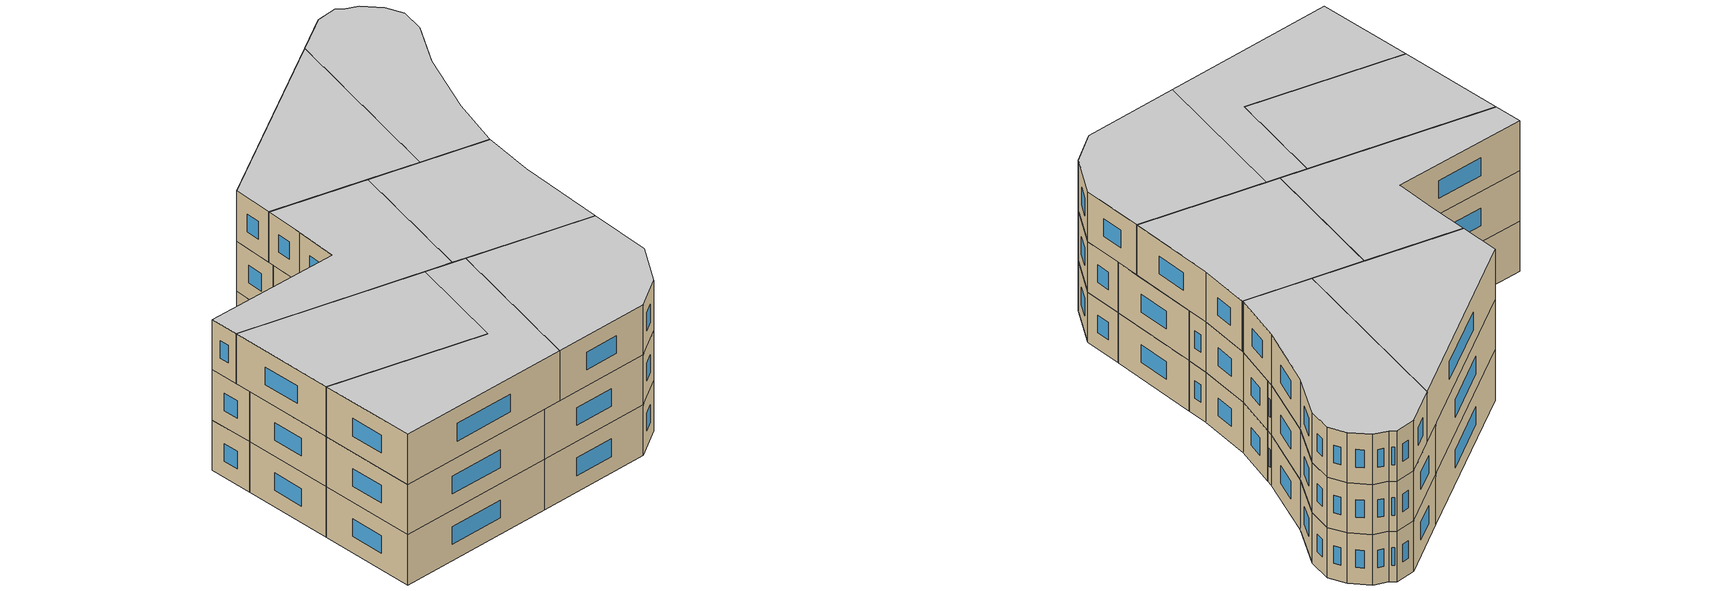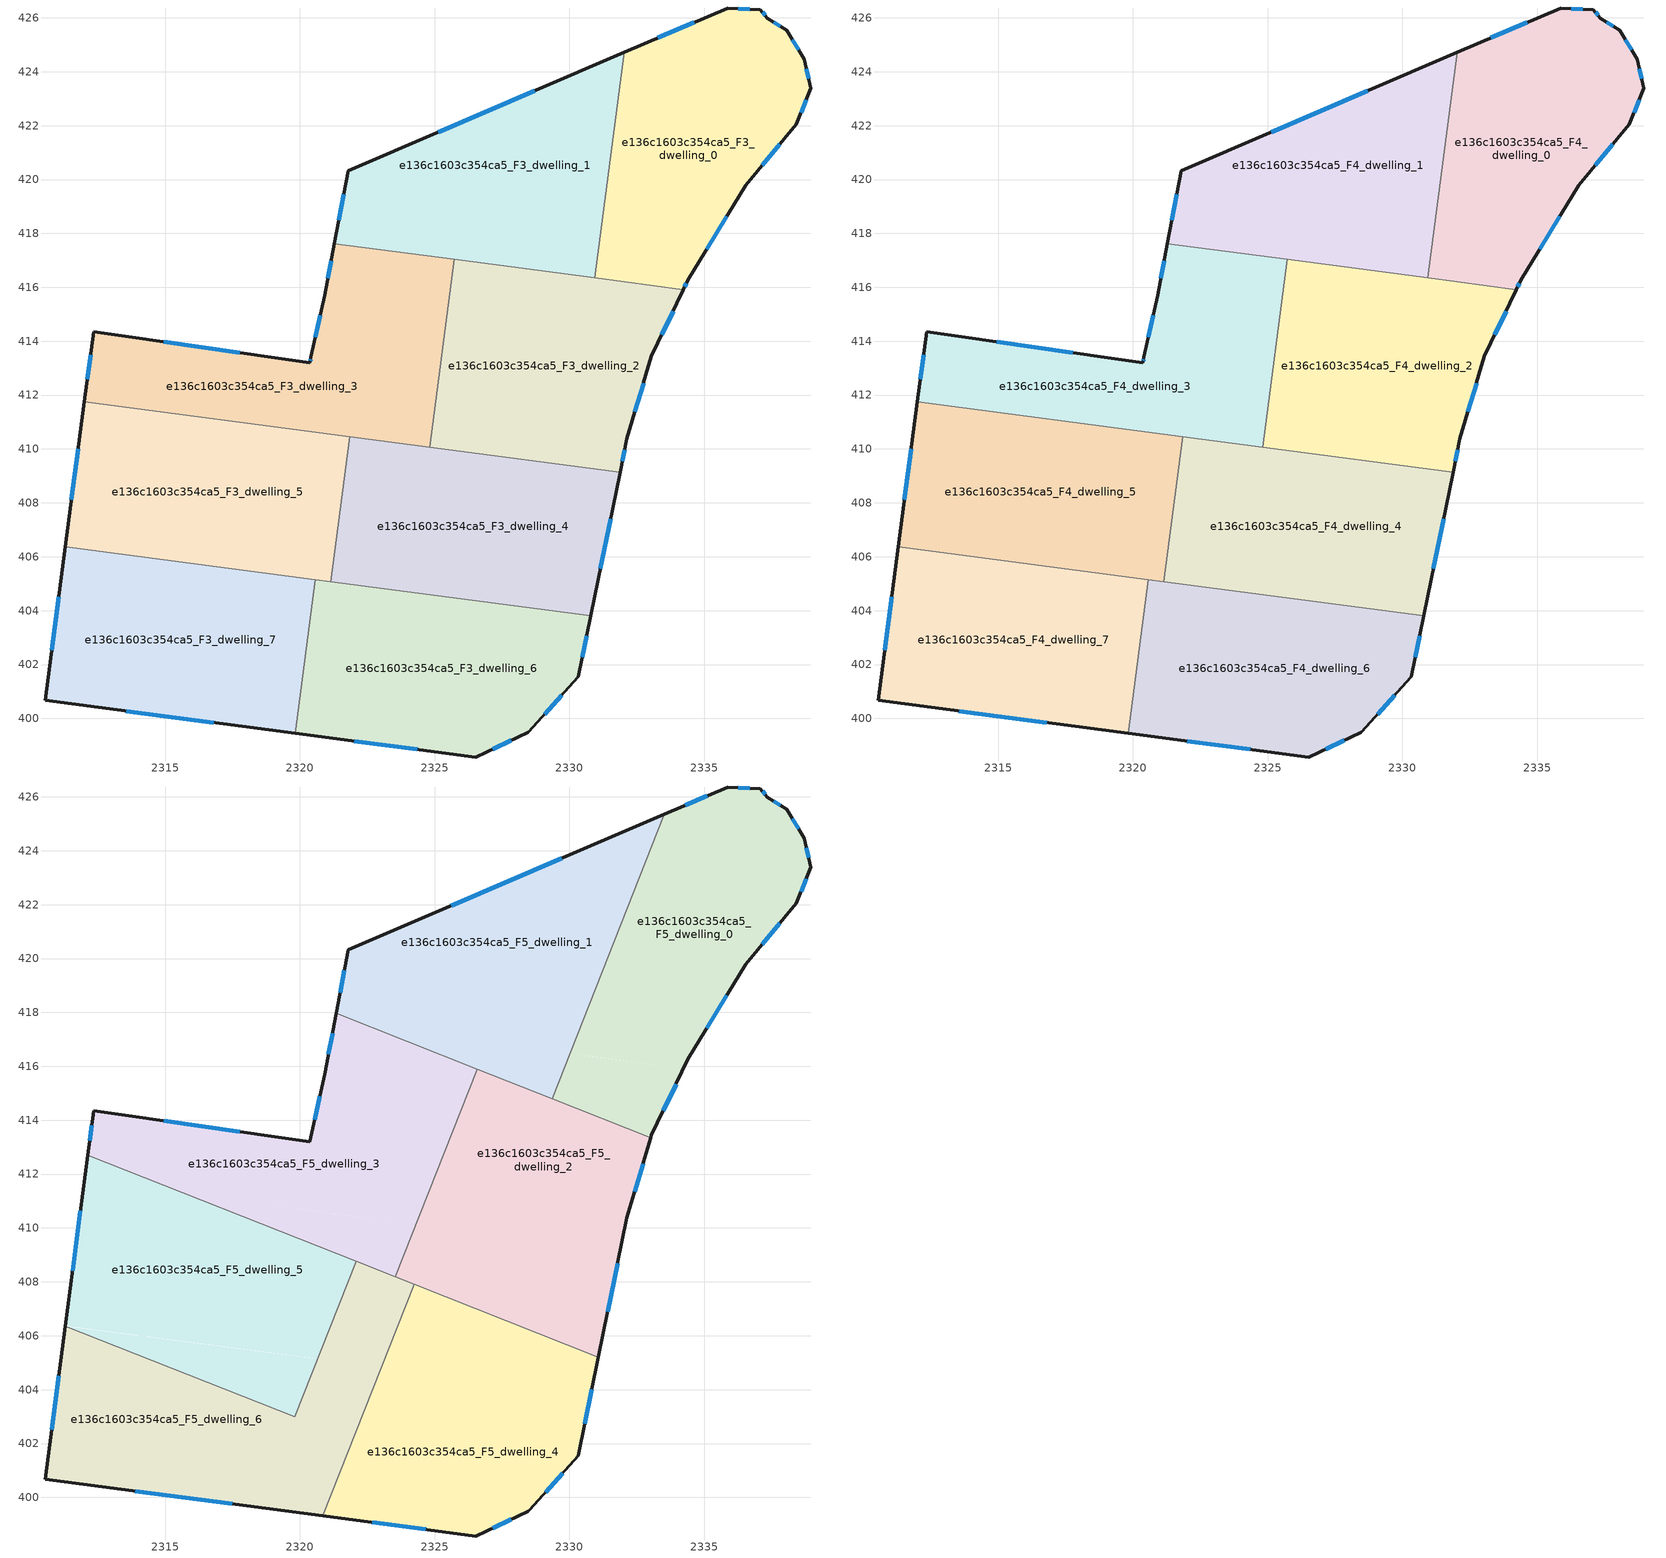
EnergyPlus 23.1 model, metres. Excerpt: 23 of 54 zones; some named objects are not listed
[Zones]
e136c1603c354ca5_F3_dwelling_0
 floor to e136c1603c354ca5_F2_dwelling_0 (EU_floor_Construction): 2338.07,425.54 2338.72,424.47 2338.97,423.4 2338.43,422.05 2336.54,419.8 2334.4,416.26 2334.23,415.92 2330.94,416.35 2332.04,424.72 2335.88,426.37 2337.09,426.31 2337.35,425.99 z9
 wall outside (EU_wall_Construction): 2334.23,415.92 2334.4,416.26 2336.54,419.8 2338.43,422.05 2338.97,423.4 2338.72,424.47 2338.07,425.54 2337.35,425.99 2337.09,426.31 2335.88,426.37 2332.04,424.72 z9:12
 wall to e136c1603c354ca5_F3_dwelling_1 (EU_wall_Construction): 2332.04,424.72 2330.94,416.35 z9:12
 wall to e136c1603c354ca5_F3_dwelling_2 (EU_wall_Construction): 2330.94,416.35 2334.23,415.92 z9:12
 window (EU_Window_Construction): 2334.63,425.83 2333.29,425.26 / 2336.69,426.33 2336.27,426.35 / 2337.26,426.09 2337.17,426.2 / 2337.83,425.68 2337.58,425.84 / 2338.51,424.81 2338.28,425.19 / 2338.89,423.74 2338.8,424.12 / 2338.6,422.49 2338.79,422.96 / 2337.15,420.53 2337.81,421.31 / 2335.09,417.41 2335.84,418.65 / 2334.29,416.03 2334.34,416.15 z9.98:11.02
e136c1603c354ca5_F3_dwelling_1
 floor to e136c1603c354ca5_F2_dwelling_1 (EU_floor_Construction): 2332.04,424.72 2330.94,416.35 2321.28,417.61 2321.8,420.33 z9
 wall outside (EU_wall_Construction): 2332.04,424.72 2321.8,420.33 2321.28,417.61 z9:12
 wall to e136c1603c354ca5_F3_dwelling_3 (EU_wall_Construction): 2321.28,417.61 2325.72,417.03 z9:12
 wall to e136c1603c354ca5_F3_dwelling_2 (EU_wall_Construction): 2325.72,417.03 2330.94,416.35 z9:12
 window (EU_Window_Construction): 2328.71,423.29 2325.13,421.76 / 2321.63,419.44 2321.45,418.5 z9.98:11.02
e136c1603c354ca5_F3_dwelling_2
 floor to e136c1603c354ca5_F2_dwelling_2 (EU_floor_Construction): 2334.23,415.92 2333.05,413.44 2332.14,410.38 2331.88,409.14 2324.81,410.07 2325.72,417.03 z9
 wall outside (EU_wall_Construction): 2331.88,409.14 2332.14,410.38 2333.05,413.44 2334.23,415.92 z9:12
 wall to e136c1603c354ca5_F3_dwelling_3 (EU_wall_Construction): 2325.72,417.03 2324.81,410.07 z9:12
 wall to e136c1603c354ca5_F3_dwelling_4 (EU_wall_Construction): 2324.81,410.07 2331.88,409.14 z9:12
 window (EU_Window_Construction): 2333.43,414.24 2333.85,415.11 / 2332.43,411.37 2332.75,412.44 / 2331.97,409.54 2332.05,409.98 z9.98:11.02
e136c1603c354ca5_F3_dwelling_3
 floor to e136c1603c354ca5_F2_dwelling_3 (EU_floor_Construction): 2325.72,417.03 2324.81,410.07 2312,411.75 2312.34,414.35 2320.37,413.21 2320.41,413.4 2320.92,415.71 2321.28,417.61 z9
 wall outside (EU_wall_Construction): 2321.28,417.61 2320.92,415.71 2320.41,413.4 2320.37,413.21 2312.34,414.35 2312,411.75 z9:12
 wall to e136c1603c354ca5_F3_dwelling_5 (EU_wall_Construction): 2312,411.75 2321.84,410.46 z9:12
 wall to e136c1603c354ca5_F3_dwelling_4 (EU_wall_Construction): 2321.84,410.46 2324.81,410.07 z9:12
 window (EU_Window_Construction): 2317.76,413.58 2314.95,413.98 / 2320.4,413.34 2320.38,413.27 / 2320.75,414.96 2320.58,414.15 / 2321.16,416.99 2321.04,416.33 / 2312.23,413.5 2312.11,412.59 z9.98:11.02
e136c1603c354ca5_F3_dwelling_4
 floor to e136c1603c354ca5_F2_dwelling_4 (EU_floor_Construction): 2331.88,409.14 2330.79,403.81 2321.14,405.08 2321.84,410.46 z9
 wall outside (EU_wall_Construction): 2330.79,403.81 2331.88,409.14 z9:12
 wall to e136c1603c354ca5_F3_dwelling_5 (EU_wall_Construction): 2321.84,410.46 2321.14,405.08 z9:12
 wall to e136c1603c354ca5_F3_dwelling_6 (EU_wall_Construction): 2321.14,405.08 2330.79,403.81 z9:12
 window (EU_Window_Construction): 2331.15,405.55 2331.53,407.41 z9.98:11.02
e136c1603c354ca5_F3_dwelling_5
 floor to e136c1603c354ca5_F2_dwelling_5 (EU_floor_Construction): 2321.84,410.46 2321.14,405.08 2311.29,406.37 2312,411.75 z9
 wall outside (EU_wall_Construction): 2312,411.75 2311.29,406.37 z9:12
 wall to e136c1603c354ca5_F3_dwelling_7 (EU_wall_Construction): 2311.29,406.37 2320.58,405.15 z9:12
 wall to e136c1603c354ca5_F3_dwelling_6 (EU_wall_Construction): 2320.58,405.15 2321.14,405.08 z9:12
 window (EU_Window_Construction): 2311.77,410 2311.52,408.12 z9.98:11.02
e136c1603c354ca5_F3_dwelling_6
 floor to e136c1603c354ca5_F2_dwelling_6 (EU_floor_Construction): 2330.79,403.81 2330.33,401.54 2328.48,399.48 2326.53,398.57 2319.83,399.45 2320.58,405.15 z9
 wall outside (EU_wall_Construction): 2319.83,399.45 2326.53,398.57 2328.48,399.48 2330.33,401.54 2330.79,403.81 z9:12
 wall to e136c1603c354ca5_F3_dwelling_7 (EU_wall_Construction): 2320.58,405.15 2319.83,399.45 z9:12
 window (EU_Window_Construction): 2330.48,402.28 2330.64,403.07 / 2329.08,400.15 2329.73,400.87 / 2327.16,398.86 2327.84,399.18 / 2322.01,399.16 2324.35,398.85 z9.98:11.02
e136c1603c354ca5_F3_dwelling_7
 floor to e136c1603c354ca5_F2_dwelling_7 (EU_floor_Construction): 2320.58,405.15 2319.83,399.45 2310.54,400.67 2311.29,406.37 z9
 wall outside (EU_wall_Construction): 2311.29,406.37 2310.54,400.67 2319.83,399.45 z9:12
 window (EU_Window_Construction): 2313.56,400.27 2316.81,399.84 / 2311.04,404.51 2310.78,402.52 z9.98:11.02
e136c1603c354ca5_F4_dwelling_0
 floor to e136c1603c354ca5_F3_dwelling_0 (EU_floor_Construction): 2338.07,425.54 2338.72,424.47 2338.97,423.4 2338.43,422.05 2336.54,419.8 2334.4,416.26 2334.23,415.92 2330.94,416.35 2332.04,424.72 2335.88,426.37 2337.09,426.31 2337.35,425.99 z12
 wall outside (EU_wall_Construction): 2334.23,415.92 2334.4,416.26 2336.54,419.8 2338.43,422.05 2338.97,423.4 2338.72,424.47 2338.07,425.54 2337.35,425.99 2337.09,426.31 2335.88,426.37 2332.04,424.72 z12:15
 wall to e136c1603c354ca5_F4_dwelling_1 (EU_wall_Construction): 2332.04,424.72 2330.94,416.35 z12:15
 wall to e136c1603c354ca5_F4_dwelling_2 (EU_wall_Construction): 2330.94,416.35 2334.23,415.92 z12:15
 window (EU_Window_Construction): 2334.63,425.83 2333.29,425.26 / 2336.69,426.33 2336.27,426.35 / 2337.26,426.09 2337.17,426.2 / 2337.83,425.68 2337.58,425.84 / 2338.51,424.81 2338.28,425.19 / 2338.89,423.74 2338.8,424.12 / 2338.6,422.49 2338.79,422.96 / 2337.15,420.53 2337.81,421.31 / 2335.09,417.41 2335.84,418.65 / 2334.29,416.03 2334.34,416.15 z12.98:14.02
e136c1603c354ca5_F4_dwelling_1
 floor to e136c1603c354ca5_F3_dwelling_1 (EU_floor_Construction): 2332.04,424.72 2330.94,416.35 2321.28,417.61 2321.8,420.33 z12
 wall outside (EU_wall_Construction): 2332.04,424.72 2321.8,420.33 2321.28,417.61 z12:15
 wall to e136c1603c354ca5_F4_dwelling_3 (EU_wall_Construction): 2321.28,417.61 2325.72,417.03 z12:15
 wall to e136c1603c354ca5_F4_dwelling_2 (EU_wall_Construction): 2325.72,417.03 2330.94,416.35 z12:15
 window (EU_Window_Construction): 2328.71,423.29 2325.13,421.76 / 2321.63,419.44 2321.45,418.5 z12.98:14.02
e136c1603c354ca5_F4_dwelling_2
 floor to e136c1603c354ca5_F3_dwelling_2 (EU_floor_Construction): 2334.23,415.92 2333.05,413.44 2332.14,410.38 2331.88,409.14 2324.81,410.07 2325.72,417.03 z12
 wall outside (EU_wall_Construction): 2331.88,409.14 2332.14,410.38 2333.05,413.44 2334.23,415.92 z12:15
 wall to e136c1603c354ca5_F4_dwelling_3 (EU_wall_Construction): 2325.72,417.03 2324.81,410.07 z12:15
 wall to e136c1603c354ca5_F4_dwelling_4 (EU_wall_Construction): 2324.81,410.07 2331.88,409.14 z12:15
 window (EU_Window_Construction): 2333.43,414.24 2333.85,415.11 / 2332.43,411.37 2332.75,412.44 / 2331.97,409.54 2332.05,409.98 z12.98:14.02
e136c1603c354ca5_F4_dwelling_3
 floor to e136c1603c354ca5_F3_dwelling_3 (EU_floor_Construction): 2325.72,417.03 2324.81,410.07 2312,411.75 2312.34,414.35 2320.37,413.21 2320.41,413.4 2320.92,415.71 2321.28,417.61 z12
 wall outside (EU_wall_Construction): 2321.28,417.61 2320.92,415.71 2320.41,413.4 2320.37,413.21 2312.34,414.35 2312,411.75 z12:15
 wall to e136c1603c354ca5_F4_dwelling_5 (EU_wall_Construction): 2312,411.75 2321.84,410.46 z12:15
 wall to e136c1603c354ca5_F4_dwelling_4 (EU_wall_Construction): 2321.84,410.46 2324.81,410.07 z12:15
 window (EU_Window_Construction): 2317.76,413.58 2314.95,413.98 / 2320.4,413.34 2320.38,413.27 / 2320.75,414.96 2320.58,414.15 / 2321.16,416.99 2321.04,416.33 / 2312.23,413.5 2312.11,412.59 z12.98:14.02
e136c1603c354ca5_F4_dwelling_4
 floor to e136c1603c354ca5_F3_dwelling_4 (EU_floor_Construction): 2331.88,409.14 2330.79,403.81 2321.14,405.08 2321.84,410.46 z12
 wall outside (EU_wall_Construction): 2330.79,403.81 2331.88,409.14 z12:15
 wall to e136c1603c354ca5_F4_dwelling_5 (EU_wall_Construction): 2321.84,410.46 2321.14,405.08 z12:15
 wall to e136c1603c354ca5_F4_dwelling_6 (EU_wall_Construction): 2321.14,405.08 2330.79,403.81 z12:15
 window (EU_Window_Construction): 2331.15,405.55 2331.53,407.41 z12.98:14.02
 ceiling adiabatic (EU_roof_Construction): 2330.79,403.81 2331.08,405.2 2322.08,408.76 2324.23,407.91 2323.02,404.83 2321.14,405.08 z15
e136c1603c354ca5_F4_dwelling_5
 floor to e136c1603c354ca5_F3_dwelling_5 (EU_floor_Construction): 2321.84,410.46 2321.14,405.08 2311.29,406.37 2312,411.75 z12
 wall outside (EU_wall_Construction): 2312,411.75 2311.29,406.37 z12:15
 wall to e136c1603c354ca5_F4_dwelling_7 (EU_wall_Construction): 2311.29,406.37 2320.58,405.15 z12:15
 wall to e136c1603c354ca5_F4_dwelling_6 (EU_wall_Construction): 2320.58,405.15 2321.14,405.08 z12:15
 window (EU_Window_Construction): 2311.77,410 2311.52,408.12 z12.98:14.02
e136c1603c354ca5_F4_dwelling_6
 floor to e136c1603c354ca5_F3_dwelling_6 (EU_floor_Construction): 2330.79,403.81 2330.33,401.54 2328.48,399.48 2326.53,398.57 2319.83,399.45 2320.58,405.15 z12
 wall outside (EU_wall_Construction): 2319.83,399.45 2326.53,398.57 2328.48,399.48 2330.33,401.54 2330.79,403.81 z12:15
 wall to e136c1603c354ca5_F4_dwelling_7 (EU_wall_Construction): 2320.58,405.15 2319.83,399.45 z12:15
 window (EU_Window_Construction): 2330.48,402.28 2330.64,403.07 / 2329.08,400.15 2329.73,400.87 / 2327.16,398.86 2327.84,399.18 / 2322.01,399.16 2324.35,398.85 z12.98:14.02
e136c1603c354ca5_F4_dwelling_7
 floor to e136c1603c354ca5_F3_dwelling_7 (EU_floor_Construction): 2320.58,405.15 2319.83,399.45 2310.54,400.67 2311.29,406.37 z12
 wall outside (EU_wall_Construction): 2311.29,406.37 2310.54,400.67 2319.83,399.45 z12:15
 window (EU_Window_Construction): 2313.56,400.27 2316.81,399.84 / 2311.04,404.51 2310.78,402.52 z12.98:14.02
e136c1603c354ca5_F5_dwelling_0
 floor to e136c1603c354ca5_F4_dwelling_0 (EU_floor_Construction): 2338.07,425.54 2338.72,424.47 2338.97,423.4 2338.43,422.05 2336.54,419.8 2334.4,416.26 2334.23,415.92 2330.94,416.35 2331.43,420.04 2333.53,425.36 2335.88,426.37 2337.09,426.31 2337.35,425.99 z15
 floor to e136c1603c354ca5_F4_dwelling_2 (EU_floor_Construction): 2334.23,415.92 2333.05,413.44 2333.02,413.35 2329.36,414.8 2330.02,416.47 z15
 floor to e136c1603c354ca5_F4_dwelling_1 (EU_floor_Construction): 2331.43,420.04 2330.94,416.35 2330.02,416.47 z15
 wall outside (EU_wall_Construction): 2333.02,413.35 2333.05,413.44 2334.4,416.26 2336.54,419.8 2338.43,422.05 2338.97,423.4 2338.72,424.47 2338.07,425.54 2337.35,425.99 2337.09,426.31 2335.88,426.37 2333.53,425.36 z15:18
 wall to e136c1603c354ca5_F5_dwelling_1 (EU_wall_Construction): 2333.53,425.36 2329.36,414.8 z15:18
 wall to e136c1603c354ca5_F5_dwelling_2 (EU_wall_Construction): 2329.36,414.8 2333.02,413.35 z15:18
 window (EU_Window_Construction): 2335.11,426.04 2334.29,425.69 / 2336.69,426.33 2336.27,426.35 / 2337.26,426.09 2337.17,426.2 / 2337.83,425.68 2337.58,425.84 / 2338.51,424.81 2338.28,425.19 / 2338.89,423.74 2338.8,424.12 / 2338.6,422.49 2338.79,422.96 / 2337.15,420.53 2337.81,421.31 / 2335.09,417.41 2335.84,418.65 / 2333.49,414.35 2333.96,415.34 z15.98:17.02
 ceiling to e136c1603c354ca5_F6_dwelling_0 (EU_floor_Construction): 2334.4,416.26 2336.54,419.8 2338.43,422.05 2338.97,423.4 2338.72,424.47 2338.07,425.54 2337.35,425.99 2337.09,426.31 2335.88,426.37 2333.53,425.36 2329.36,414.8 2333.02,413.35 2333.05,413.44 z18
e136c1603c354ca5_F5_dwelling_1
 floor to e136c1603c354ca5_F4_dwelling_1 (EU_floor_Construction): 2332.04,424.72 2331.43,420.04 2330.02,416.47 2322.72,417.43 2321.35,417.97 2321.8,420.33 z15
 floor to e136c1603c354ca5_F4_dwelling_0 (EU_floor_Construction): 2333.53,425.36 2331.43,420.04 2332.04,424.72 z15
 floor to e136c1603c354ca5_F4_dwelling_3 (EU_floor_Construction): 2325.72,417.03 2325.63,416.28 2322.72,417.43 z15
 floor to e136c1603c354ca5_F4_dwelling_2 (EU_floor_Construction): 2330.02,416.47 2329.36,414.8 2325.63,416.28 2325.72,417.03 z15
 wall outside (EU_wall_Construction): 2333.53,425.36 2321.8,420.33 2321.35,417.97 z15:18
 wall to e136c1603c354ca5_F5_dwelling_3 (EU_wall_Construction): 2321.35,417.97 2326.59,415.89 z15:18
 wall to e136c1603c354ca5_F5_dwelling_2 (EU_wall_Construction): 2326.59,415.89 2329.36,414.8 z15:18
 window (EU_Window_Construction): 2329.71,423.72 2325.61,421.96 / 2321.65,419.56 2321.49,418.73 z15.98:17.02
 ceiling to e136c1603c354ca5_F6_dwelling_1 (EU_floor_Construction): 2329.36,414.8 2333.53,425.36 2321.8,420.33 2321.35,417.97 z18
e136c1603c354ca5_F5_dwelling_2
 floor to e136c1603c354ca5_F4_dwelling_2 (EU_floor_Construction): 2333.02,413.35 2332.14,410.38 2331.88,409.14 2324.81,410.07 2325.07,412.06 2326.59,415.89 z15
 floor to e136c1603c354ca5_F4_dwelling_4 (EU_floor_Construction): 2331.88,409.14 2331.08,405.2 2323.54,408.18 2324.31,410.13 z15
 floor to e136c1603c354ca5_F4_dwelling_3 (EU_floor_Construction): 2325.07,412.06 2324.81,410.07 2324.31,410.13 z15
 wall outside (EU_wall_Construction): 2331.08,405.2 2332.14,410.38 2333.02,413.35 z15:18
 wall to e136c1603c354ca5_F5_dwelling_3 (EU_wall_Construction): 2326.59,415.89 2323.54,408.18 z15:18
 wall to e136c1603c354ca5_F5_dwelling_4 (EU_wall_Construction): 2324.23,407.91 2331.08,405.2 z15:18
 wall to e136c1603c354ca5_F5_dwelling_6 (EU_wall_Construction): 2323.54,408.18 2324.23,407.91 z15:18
 window (EU_Window_Construction): 2331.42,406.88 2331.79,408.69 / 2332.42,411.34 2332.73,412.39 z15.98:17.02
 ceiling to e136c1603c354ca5_F6_dwelling_2 (EU_floor_Construction): 2331.08,405.2 2332.14,410.38 2333.02,413.35 2326.59,415.89 2323.54,408.18 z18
e136c1603c354ca5_F5_dwelling_3
 floor to e136c1603c354ca5_F4_dwelling_3 (EU_floor_Construction): 2325.63,416.28 2325.07,412.06 2324.31,410.13 2315.76,411.25 2312.12,412.7 2312.34,414.35 2320.37,413.21 2320.92,415.71 2321.28,417.61 2322.72,417.43 z15
 floor to e136c1603c354ca5_F4_dwelling_1 (EU_floor_Construction): 2322.72,417.43 2321.28,417.61 2321.35,417.97 z15
 floor to e136c1603c354ca5_F4_dwelling_5 (EU_floor_Construction): 2321.84,410.46 2321.64,408.93 2315.76,411.25 z15
 floor to e136c1603c354ca5_F4_dwelling_2 (EU_floor_Construction): 2326.59,415.89 2325.07,412.06 2325.63,416.28 z15
 floor to e136c1603c354ca5_F4_dwelling_4 (EU_floor_Construction): 2324.31,410.13 2323.54,408.18 2321.64,408.93 2321.84,410.46 z15
 wall outside (EU_wall_Construction): 2321.35,417.97 2320.92,415.71 2320.37,413.21 2312.34,414.35 2312.12,412.7 z15:18
 wall to e136c1603c354ca5_F5_dwelling_5 (EU_wall_Construction): 2312.12,412.7 2322.09,408.76 z15:18
 wall to e136c1603c354ca5_F5_dwelling_6 (EU_wall_Construction): 2322.08,408.76 2323.54,408.18 z15:18
 window (EU_Window_Construction): 2320.74,414.89 2320.55,414.02 / 2321.21,417.23 2321.06,416.44 / 2312.27,413.81 2312.19,413.23 / 2317.76,413.58 2314.95,413.98 z15.98:17.02
 ceiling to e136c1603c354ca5_F6_dwelling_3 (EU_floor_Construction): 2323.54,408.18 2326.59,415.89 2321.35,417.97 2320.92,415.71 2320.37,413.21 2312.34,414.35 2312.12,412.7 z18
e136c1603c354ca5_F5_dwelling_4
 floor to e136c1603c354ca5_F4_dwelling_6 (EU_floor_Construction): 2330.79,403.81 2330.33,401.54 2328.48,399.48 2326.53,398.57 2320.84,399.32 2323.02,404.83 z15
 floor adiabatic (EU_floor_Construction): 2331.08,405.2 2330.79,403.81 2323.02,404.83 2324.23,407.91 z15
 wall outside (EU_wall_Construction): 2320.84,399.32 2326.53,398.57 2328.48,399.48 2328.54,399.54 2330.33,401.54 2331.08,405.2 z15:18
 wall to e136c1603c354ca5_F5_dwelling_6 (EU_wall_Construction): 2324.23,407.91 2320.84,399.32 z15:18
 window (EU_Window_Construction): 2330.57,402.73 2330.83,404.01 / 2329.12,400.19 2329.74,400.89 / 2327.16,398.86 2327.84,399.18 / 2322.69,399.07 2324.68,398.81 z15.98:17.02
 ceiling to e136c1603c354ca5_F6_dwelling_4 (EU_floor_Construction): 2328.54,399.54 2330.33,401.54 2331.08,405.2 2324.23,407.91 2320.84,399.32 2326.53,398.57 2328.48,399.48 z18
e136c1603c354ca5_F5_dwelling_5
 floor to e136c1603c354ca5_F4_dwelling_5 (EU_floor_Construction): 2321.64,408.93 2321.39,407 2320.66,405.14 2311.29,406.37 2312,411.75 2315.76,411.25 z15
 floor to e136c1603c354ca5_F4_dwelling_3 (EU_floor_Construction): 2315.76,411.25 2312,411.75 2312.12,412.7 z15
 floor to e136c1603c354ca5_F4_dwelling_6 (EU_floor_Construction): 2320.66,405.14 2320.53,404.84 2320.58,405.15 z15
 floor to e136c1603c354ca5_F4_dwelling_7 (EU_floor_Construction): 2320.58,405.15 2320.53,404.84 2319.81,402.99 2311.29,406.36 z15
 floor to e136c1603c354ca5_F4_dwelling_4 (EU_floor_Construction): 2322.08,408.76 2321.39,407 2321.64,408.93 z15
 wall outside (EU_wall_Construction): 2312.12,412.7 2311.29,406.36 z15:18
 wall to e136c1603c354ca5_F5_dwelling_6 (EU_wall_Construction): 2311.29,406.36 2319.81,402.99 2322.08,408.76 z15:18
 window (EU_Window_Construction): 2311.85,410.63 2311.56,408.42 z15.98:17.02
 ceiling to e136c1603c354ca5_F6_dwelling_5 (EU_floor_Construction): 2319.81,402.99 2322.08,408.76 2312.12,412.7 2311.29,406.36 z18
e136c1603c354ca5_F5_dwelling_6
 floor to e136c1603c354ca5_F4_dwelling_7 (EU_floor_Construction): 2320.53,404.84 2319.83,399.45 2310.54,400.67 2311.29,406.36 2319.81,402.99 z15
 floor to e136c1603c354ca5_F4_dwelling_6 (EU_floor_Construction): 2323.02,404.83 2320.84,399.32 2319.83,399.45 2320.53,404.84 2320.66,405.14 z15
 floor to e136c1603c354ca5_F4_dwelling_5 (EU_floor_Construction): 2321.39,407 2321.14,405.08 2320.66,405.14 z15
 floor to e136c1603c354ca5_F4_dwelling_4 (EU_floor_Construction): 2324.23,407.91 2323.02,404.83 2321.14,405.08 2321.39,407 2322.08,408.76 z15
 wall outside (EU_wall_Construction): 2311.29,406.36 2310.54,400.67 2320.84,399.32 z15:18
 window (EU_Window_Construction): 2313.89,400.23 2317.49,399.76 / 2311.04,404.51 2310.78,402.52 z15.98:17.02
 ceiling to e136c1603c354ca5_F6_dwelling_6 (EU_floor_Construction): 2320.84,399.32 2324.23,407.91 2322.08,408.76 2319.81,402.99 2311.29,406.36 2310.54,400.67 z18
[Building]
EU S2 Campaign: North Axis=0; Terrain=City; Solar Distribution=FullExterior
[Site:Location]
Bologna: Latitude=44.5; Longitude=11.25; Time Zone=1; Elevation=37
[SizingPeriod:WeatherFileDays]
AnnualSizingPeriod: Begin Month=1; Begin Day of Month=1; End Month=12; End Day of Month=31; Day of Week for Start Day=Monday; Use Weather File Daylight Saving Period=No; Use Weather File Rain and Snow Indicators=No
[MATERIAL]
EU_InternalMass_Material: Roughness=MediumRough; Thickness=0.1; Conductivity=1; Density=1800; Specific Heat=900; Thermal Absorptance=0.9; Solar Absorptance=0.7; Visible Absorptance=0.7
[MATERIAL:NOMASS] Roughness=MediumRough; Thermal Absorptance=0.9; Solar Absorptance=0.7; Visible Absorptance=0.7
Name | Thermal Resistance
EU_wall_NoMass | 0.905828
EU_roof_NoMass | 0.37593
EU_floor_NoMass | 0.67114
[WINDOWMATERIAL:SIMPLEGLAZINGSYSTEM]
EU_Window_SimpleGlazing: UFactor=4.52486; Solar Heat Gain Coefficient=0.85; Visible Transmittance=0.85
[CONSTRUCTION]
EU_wall_Construction: EU_wall_NoMass
EU_roof_Construction: EU_roof_NoMass
EU_floor_Construction: EU_floor_NoMass
EU_Window_Construction: EU_Window_SimpleGlazing
EU_InternalMass_Construction: EU_InternalMass_Material
[ZONE] Type=1; Multiplier=1; Ceiling Height=autocalculate; Floor Area=autocalculate; Part of Total Floor Area=Yes
Name | Volume
e136c1603c354ca5_F3_dwelling_0; e136c1603c354ca5_F4_dwelling_0 | 161.665
e136c1603c354ca5_F5_dwelling_0 | 184.781
e136c1603c354ca5_F3_dwelling_1; e136c1603c354ca5_F4_dwelling_1 | 161.675
e136c1603c354ca5_F5_dwelling_1 | 184.771
e136c1603c354ca5_F3_dwelling_2; e136c1603c354ca5_F4_dwelling_2 | 161.691
e136c1603c354ca5_F5_dwelling_2; e136c1603c354ca5_F5_dwelling_3 | 184.761
e136c1603c354ca5_F3_dwelling_3; e136c1603c354ca5_F4_dwelling_3 | 161.681
e136c1603c354ca5_F3_dwelling_4; e136c1603c354ca5_F4_dwelling_4 | 161.67
e136c1603c354ca5_F5_dwelling_4 | 184.762
e136c1603c354ca5_F3_dwelling_5; e136c1603c354ca5_F4_dwelling_5 | 161.692
e136c1603c354ca5_F5_dwelling_5 | 184.775
e136c1603c354ca5_F3_dwelling_6; e136c1603c354ca5_F4_dwelling_6 | 161.667
e136c1603c354ca5_F5_dwelling_6 | 184.759
e136c1603c354ca5_F3_dwelling_7; e136c1603c354ca5_F4_dwelling_7 | 161.671
[INTERNALMASS] Construction=EU_InternalMass_Construction
Name | Zone or ZoneList | Surface Area
e136c1603c354ca5_F3_dwelling_0_EU_InternalMass | e136c1603c354ca5_F3_dwelling_0 | 53.889
e136c1603c354ca5_F3_dwelling_1_EU_InternalMass | e136c1603c354ca5_F3_dwelling_1 | 53.8894
e136c1603c354ca5_F3_dwelling_2_EU_InternalMass | e136c1603c354ca5_F3_dwelling_2 | 53.8965
e136c1603c354ca5_F3_dwelling_3_EU_InternalMass | e136c1603c354ca5_F3_dwelling_3 | 53.8935
e136c1603c354ca5_F3_dwelling_4_EU_InternalMass | e136c1603c354ca5_F3_dwelling_4 | 53.8893
e136c1603c354ca5_F3_dwelling_5_EU_InternalMass | e136c1603c354ca5_F3_dwelling_5 | 53.8962
e136c1603c354ca5_F3_dwelling_6_EU_InternalMass | e136c1603c354ca5_F3_dwelling_6 | 53.8888
e136c1603c354ca5_F3_dwelling_7_EU_InternalMass | e136c1603c354ca5_F3_dwelling_7 | 53.8889
e136c1603c354ca5_F4_dwelling_0_EU_InternalMass | e136c1603c354ca5_F4_dwelling_0 | 53.889
e136c1603c354ca5_F4_dwelling_1_EU_InternalMass | e136c1603c354ca5_F4_dwelling_1 | 53.8894
e136c1603c354ca5_F4_dwelling_2_EU_InternalMass | e136c1603c354ca5_F4_dwelling_2 | 53.8965
e136c1603c354ca5_F4_dwelling_3_EU_InternalMass | e136c1603c354ca5_F4_dwelling_3 | 53.8935
e136c1603c354ca5_F4_dwelling_4_EU_InternalMass | e136c1603c354ca5_F4_dwelling_4 | 53.8893
e136c1603c354ca5_F4_dwelling_5_EU_InternalMass | e136c1603c354ca5_F4_dwelling_5 | 53.8962
e136c1603c354ca5_F4_dwelling_6_EU_InternalMass | e136c1603c354ca5_F4_dwelling_6 | 53.8888
e136c1603c354ca5_F4_dwelling_7_EU_InternalMass | e136c1603c354ca5_F4_dwelling_7 | 53.8889
e136c1603c354ca5_F5_dwelling_0_EU_InternalMass | e136c1603c354ca5_F5_dwelling_0 | 61.5942
e136c1603c354ca5_F5_dwelling_1_EU_InternalMass | e136c1603c354ca5_F5_dwelling_1 | 61.5888
e136c1603c354ca5_F5_dwelling_2_EU_InternalMass | e136c1603c354ca5_F5_dwelling_2 | 61.5857
e136c1603c354ca5_F5_dwelling_3_EU_InternalMass | e136c1603c354ca5_F5_dwelling_3 | 61.588
e136c1603c354ca5_F5_dwelling_4_EU_InternalMass | e136c1603c354ca5_F5_dwelling_4 | 61.5882
e136c1603c354ca5_F5_dwelling_5_EU_InternalMass | e136c1603c354ca5_F5_dwelling_5 | 61.5919
e136c1603c354ca5_F5_dwelling_6_EU_InternalMass | e136c1603c354ca5_F5_dwelling_6 | 61.5867
[OTHEREQUIPMENT] Fuel Type=Electricity; Design Level Calculation Method=Watts/Area; Power per Zone Floor Area=1; Fraction Latent=0; Fraction Radiant=0; Fraction Lost=0; Carbon Dioxide Generation Rate=0; EndUse Subcategory=EU_Step8_InternalGains
Name | Zone or ZoneList or Space or SpaceList | Schedule
EU_Step8_InternalGain_e136c1603c354ca5_F3_dwelling_0_f000 | e136c1603c354ca5_F3_dwelling_0 | EU_Step8_GainSchedule_e136c1603c354ca5_F3_dwelling_0_f000
EU_Step8_InternalGain_e136c1603c354ca5_F3_dwelling_1_f000 | e136c1603c354ca5_F3_dwelling_1 | EU_Step8_GainSchedule_e136c1603c354ca5_F3_dwelling_1_f000
EU_Step8_InternalGain_e136c1603c354ca5_F3_dwelling_2_f000 | e136c1603c354ca5_F3_dwelling_2 | EU_Step8_GainSchedule_e136c1603c354ca5_F3_dwelling_2_f000
EU_Step8_InternalGain_e136c1603c354ca5_F3_dwelling_3_f000 | e136c1603c354ca5_F3_dwelling_3 | EU_Step8_GainSchedule_e136c1603c354ca5_F3_dwelling_3_f000
EU_Step8_InternalGain_e136c1603c354ca5_F3_dwelling_4_f000 | e136c1603c354ca5_F3_dwelling_4 | EU_Step8_GainSchedule_e136c1603c354ca5_F3_dwelling_4_f000
EU_Step8_InternalGain_e136c1603c354ca5_F3_dwelling_5_f000 | e136c1603c354ca5_F3_dwelling_5 | EU_Step8_GainSchedule_e136c1603c354ca5_F3_dwelling_5_f000
EU_Step8_InternalGain_e136c1603c354ca5_F3_dwelling_6_f000 | e136c1603c354ca5_F3_dwelling_6 | EU_Step8_GainSchedule_e136c1603c354ca5_F3_dwelling_6_f000
EU_Step8_InternalGain_e136c1603c354ca5_F3_dwelling_7_f000 | e136c1603c354ca5_F3_dwelling_7 | EU_Step8_GainSchedule_e136c1603c354ca5_F3_dwelling_7_f000
EU_Step8_InternalGain_e136c1603c354ca5_F4_dwelling_0_f000 | e136c1603c354ca5_F4_dwelling_0 | EU_Step8_GainSchedule_e136c1603c354ca5_F4_dwelling_0_f000
EU_Step8_InternalGain_e136c1603c354ca5_F4_dwelling_1_f000 | e136c1603c354ca5_F4_dwelling_1 | EU_Step8_GainSchedule_e136c1603c354ca5_F4_dwelling_1_f000
EU_Step8_InternalGain_e136c1603c354ca5_F4_dwelling_2_f000 | e136c1603c354ca5_F4_dwelling_2 | EU_Step8_GainSchedule_e136c1603c354ca5_F4_dwelling_2_f000
EU_Step8_InternalGain_e136c1603c354ca5_F4_dwelling_3_f000 | e136c1603c354ca5_F4_dwelling_3 | EU_Step8_GainSchedule_e136c1603c354ca5_F4_dwelling_3_f000
EU_Step8_InternalGain_e136c1603c354ca5_F4_dwelling_4_f000 | e136c1603c354ca5_F4_dwelling_4 | EU_Step8_GainSchedule_e136c1603c354ca5_F4_dwelling_4_f000
EU_Step8_InternalGain_e136c1603c354ca5_F4_dwelling_5_f000 | e136c1603c354ca5_F4_dwelling_5 | EU_Step8_GainSchedule_e136c1603c354ca5_F4_dwelling_5_f000
EU_Step8_InternalGain_e136c1603c354ca5_F4_dwelling_6_f000 | e136c1603c354ca5_F4_dwelling_6 | EU_Step8_GainSchedule_e136c1603c354ca5_F4_dwelling_6_f000
EU_Step8_InternalGain_e136c1603c354ca5_F4_dwelling_7_f000 | e136c1603c354ca5_F4_dwelling_7 | EU_Step8_GainSchedule_e136c1603c354ca5_F4_dwelling_7_f000
EU_Step8_InternalGain_e136c1603c354ca5_F5_dwelling_0_f000 | e136c1603c354ca5_F5_dwelling_0 | EU_Step8_GainSchedule_e136c1603c354ca5_F5_dwelling_0_f000
EU_Step8_InternalGain_e136c1603c354ca5_F5_dwelling_1_f000 | e136c1603c354ca5_F5_dwelling_1 | EU_Step8_GainSchedule_e136c1603c354ca5_F5_dwelling_1_f000
EU_Step8_InternalGain_e136c1603c354ca5_F5_dwelling_2_f000 | e136c1603c354ca5_F5_dwelling_2 | EU_Step8_GainSchedule_e136c1603c354ca5_F5_dwelling_2_f000
EU_Step8_InternalGain_e136c1603c354ca5_F5_dwelling_3_f000 | e136c1603c354ca5_F5_dwelling_3 | EU_Step8_GainSchedule_e136c1603c354ca5_F5_dwelling_3_f000
EU_Step8_InternalGain_e136c1603c354ca5_F5_dwelling_4_f000 | e136c1603c354ca5_F5_dwelling_4 | EU_Step8_GainSchedule_e136c1603c354ca5_F5_dwelling_4_f000
EU_Step8_InternalGain_e136c1603c354ca5_F5_dwelling_5_f000 | e136c1603c354ca5_F5_dwelling_5 | EU_Step8_GainSchedule_e136c1603c354ca5_F5_dwelling_5_f000
EU_Step8_InternalGain_e136c1603c354ca5_F5_dwelling_6_f000 | e136c1603c354ca5_F5_dwelling_6 | EU_Step8_GainSchedule_e136c1603c354ca5_F5_dwelling_6_f000
[ZONEVENTILATION:DESIGNFLOWRATE] Schedule=EU_AlwaysOn; Design Flow Rate Calculation Method=AirChanges/Hour; Air Changes per Hour=0.73129; Ventilation Type=Natural; Fan Pressure Rise=0; Fan Total Efficiency=1; Constant Term Coefficient=1; Temperature Term Coefficient=0; Velocity Term Coefficient=0; Velocity Squared Term Coefficient=0; Minimum Indoor Temperature=-100; Maximum Indoor Temperature=100; Delta Temperature=-100; Minimum Outdoor Temperature=-100; Maximum Outdoor Temperature=100; Maximum Wind Speed=40
Name | Zone or ZoneList or Space or SpaceList
EU_ConstantAir_e136c1603c354ca5_F3_dwelling_0 | e136c1603c354ca5_F3_dwelling_0
EU_ConstantAir_e136c1603c354ca5_F3_dwelling_1 | e136c1603c354ca5_F3_dwelling_1
EU_ConstantAir_e136c1603c354ca5_F3_dwelling_2 | e136c1603c354ca5_F3_dwelling_2
EU_ConstantAir_e136c1603c354ca5_F3_dwelling_3 | e136c1603c354ca5_F3_dwelling_3
EU_ConstantAir_e136c1603c354ca5_F3_dwelling_4 | e136c1603c354ca5_F3_dwelling_4
EU_ConstantAir_e136c1603c354ca5_F3_dwelling_5 | e136c1603c354ca5_F3_dwelling_5
EU_ConstantAir_e136c1603c354ca5_F3_dwelling_6 | e136c1603c354ca5_F3_dwelling_6
EU_ConstantAir_e136c1603c354ca5_F3_dwelling_7 | e136c1603c354ca5_F3_dwelling_7
EU_ConstantAir_e136c1603c354ca5_F4_dwelling_0 | e136c1603c354ca5_F4_dwelling_0
EU_ConstantAir_e136c1603c354ca5_F4_dwelling_1 | e136c1603c354ca5_F4_dwelling_1
EU_ConstantAir_e136c1603c354ca5_F4_dwelling_2 | e136c1603c354ca5_F4_dwelling_2
EU_ConstantAir_e136c1603c354ca5_F4_dwelling_3 | e136c1603c354ca5_F4_dwelling_3
EU_ConstantAir_e136c1603c354ca5_F4_dwelling_4 | e136c1603c354ca5_F4_dwelling_4
EU_ConstantAir_e136c1603c354ca5_F4_dwelling_5 | e136c1603c354ca5_F4_dwelling_5
EU_ConstantAir_e136c1603c354ca5_F4_dwelling_6 | e136c1603c354ca5_F4_dwelling_6
EU_ConstantAir_e136c1603c354ca5_F4_dwelling_7 | e136c1603c354ca5_F4_dwelling_7
EU_ConstantAir_e136c1603c354ca5_F5_dwelling_0 | e136c1603c354ca5_F5_dwelling_0
EU_ConstantAir_e136c1603c354ca5_F5_dwelling_1 | e136c1603c354ca5_F5_dwelling_1
EU_ConstantAir_e136c1603c354ca5_F5_dwelling_2 | e136c1603c354ca5_F5_dwelling_2
EU_ConstantAir_e136c1603c354ca5_F5_dwelling_3 | e136c1603c354ca5_F5_dwelling_3
EU_ConstantAir_e136c1603c354ca5_F5_dwelling_4 | e136c1603c354ca5_F5_dwelling_4
EU_ConstantAir_e136c1603c354ca5_F5_dwelling_5 | e136c1603c354ca5_F5_dwelling_5
EU_ConstantAir_e136c1603c354ca5_F5_dwelling_6 | e136c1603c354ca5_F5_dwelling_6
[HVACTEMPLATE:ZONE:IDEALLOADSAIRSYSTEM] System Availability Schedule=EU_AlwaysOn; Maximum Heating Supply Air Temperature=50; Minimum Cooling Supply Air Temperature=13; Maximum Heating Supply Air Humidity Ratio=0.0156; Minimum Cooling Supply Air Humidity Ratio=0.0077; Heating Limit=NoLimit; Cooling Limit=NoLimit; Heating Availability Schedule=EU_AlwaysOn; Cooling Availability Schedule=EU_CoolingOff; Dehumidification Control Type=ConstantSensibleHeatRatio; Cooling Sensible Heat Ratio=0.7; Dehumidification Setpoint=60; Humidification Control Type=None; Humidification Setpoint=30; Outdoor Air Method=None; Outdoor Air Flow Rate per Person=0.00944; Outdoor Air Flow Rate per Zone Floor Area=0; Outdoor Air Flow Rate per Zone=0; Demand Controlled Ventilation Type=None; Outdoor Air Economizer Type=NoEconomizer; Heat Recovery Type=None; Sensible Heat Recovery Effectiveness=0.7; Latent Heat Recovery Effectiveness=0.65
Name | Template Thermostat
e136c1603c354ca5_F3_dwelling_0 | EU_HeatOnly_e136c1603c354ca5_F3_dwelling_0
e136c1603c354ca5_F3_dwelling_1 | EU_HeatOnly_e136c1603c354ca5_F3_dwelling_1
e136c1603c354ca5_F3_dwelling_2 | EU_HeatOnly_e136c1603c354ca5_F3_dwelling_2
e136c1603c354ca5_F3_dwelling_3 | EU_HeatOnly_e136c1603c354ca5_F3_dwelling_3
e136c1603c354ca5_F3_dwelling_4 | EU_HeatOnly_e136c1603c354ca5_F3_dwelling_4
e136c1603c354ca5_F3_dwelling_5 | EU_HeatOnly_e136c1603c354ca5_F3_dwelling_5
e136c1603c354ca5_F3_dwelling_6 | EU_HeatOnly_e136c1603c354ca5_F3_dwelling_6
e136c1603c354ca5_F3_dwelling_7 | EU_HeatOnly_e136c1603c354ca5_F3_dwelling_7
e136c1603c354ca5_F4_dwelling_0 | EU_HeatOnly_e136c1603c354ca5_F4_dwelling_0
e136c1603c354ca5_F4_dwelling_1 | EU_HeatOnly_e136c1603c354ca5_F4_dwelling_1
e136c1603c354ca5_F4_dwelling_2 | EU_HeatOnly_e136c1603c354ca5_F4_dwelling_2
e136c1603c354ca5_F4_dwelling_3 | EU_HeatOnly_e136c1603c354ca5_F4_dwelling_3
e136c1603c354ca5_F4_dwelling_4 | EU_HeatOnly_e136c1603c354ca5_F4_dwelling_4
e136c1603c354ca5_F4_dwelling_5 | EU_HeatOnly_e136c1603c354ca5_F4_dwelling_5
e136c1603c354ca5_F4_dwelling_6 | EU_HeatOnly_e136c1603c354ca5_F4_dwelling_6
e136c1603c354ca5_F4_dwelling_7 | EU_HeatOnly_e136c1603c354ca5_F4_dwelling_7
e136c1603c354ca5_F5_dwelling_0 | EU_HeatOnly_e136c1603c354ca5_F5_dwelling_0
e136c1603c354ca5_F5_dwelling_1 | EU_HeatOnly_e136c1603c354ca5_F5_dwelling_1
e136c1603c354ca5_F5_dwelling_2 | EU_HeatOnly_e136c1603c354ca5_F5_dwelling_2
e136c1603c354ca5_F5_dwelling_3 | EU_HeatOnly_e136c1603c354ca5_F5_dwelling_3
e136c1603c354ca5_F5_dwelling_4 | EU_HeatOnly_e136c1603c354ca5_F5_dwelling_4
e136c1603c354ca5_F5_dwelling_5 | EU_HeatOnly_e136c1603c354ca5_F5_dwelling_5
e136c1603c354ca5_F5_dwelling_6 | EU_HeatOnly_e136c1603c354ca5_F5_dwelling_6
[SIZING:ZONE] Zone Cooling Design Supply Air Temperature Input Method=SupplyAirTemperature; Zone Cooling Design Supply Air Temperature=13; Zone Heating Design Supply Air Temperature Input Method=SupplyAirTemperature; Zone Heating Design Supply Air Temperature=50; Zone Cooling Design Supply Air Humidity Ratio=0.008; Zone Heating Design Supply Air Humidity Ratio=0.008; Cooling Design Air Flow Method=DesignDay; Cooling Design Air Flow Rate=0; Cooling Minimum Air Flow per Zone Floor Area=0.000762; Cooling Minimum Air Flow=0; Cooling Minimum Air Flow Fraction=0.2; Heating Design Air Flow Method=DesignDay; Heating Design Air Flow Rate=0; Heating Maximum Air Flow per Zone Floor Area=0.002032; Heating Maximum Air Flow=0.141576; Heating Maximum Air Flow Fraction=0.3; Account for Dedicated Outdoor Air System=No; Dedicated Outdoor Air System Control Strategy=NeutralSupplyAir; Dedicated Outdoor Air Low Setpoint Temperature for Design=autosize; Dedicated Outdoor Air High Setpoint Temperature for Design=autosize; Zone Load Sizing Method=Sensible Load Only No Latent Load; Zone Latent Cooling Design Supply Air Humidity Ratio Input Method=HumidityRatioDifference; Zone Cooling Design Supply Air Humidity Ratio Difference=0.005; Zone Latent Heating Design Supply Air Humidity Ratio Input Method=HumidityRatioDifference; Zone Humidification Design Supply Air Humidity Ratio Difference=0.005
e136c1603c354ca5_F3_dwelling_0; e136c1603c354ca5_F3_dwelling_1; e136c1603c354ca5_F3_dwelling_2; e136c1603c354ca5_F3_dwelling_3; e136c1603c354ca5_F3_dwelling_4; e136c1603c354ca5_F3_dwelling_5; e136c1603c354ca5_F3_dwelling_6; e136c1603c354ca5_F3_dwelling_7; e136c1603c354ca5_F4_dwelling_0; e136c1603c354ca5_F4_dwelling_1; e136c1603c354ca5_F4_dwelling_2; e136c1603c354ca5_F4_dwelling_3; e136c1603c354ca5_F4_dwelling_4; e136c1603c354ca5_F4_dwelling_5; e136c1603c354ca5_F4_dwelling_6; e136c1603c354ca5_F4_dwelling_7; e136c1603c354ca5_F5_dwelling_0; e136c1603c354ca5_F5_dwelling_1; e136c1603c354ca5_F5_dwelling_2; e136c1603c354ca5_F5_dwelling_3; e136c1603c354ca5_F5_dwelling_4; e136c1603c354ca5_F5_dwelling_5; e136c1603c354ca5_F5_dwelling_6
[SCHEDULE:CONSTANT]
Name | Hourly Value
EU_AlwaysOn | 1
EU_CoolingOff | 0
[SCHEDULE:FILE] Column Number=1; Rows to Skip at Top=0; Number of Hours of Data=8760; Column Separator=Comma; Interpolate to Timestep=No; Minutes per Item=60; Adjust Schedule for Daylight Savings=Yes
Name | File
EU_Step8_GainSchedule_e136c1603c354ca5_F3_dwelling_0_f000 | ../../schedules/e136c1603c354ca5/e136c1603c354ca5_F3_dwelling_0_f000_gain.csv
EU_Step8_GainSchedule_e136c1603c354ca5_F3_dwelling_1_f000 | ../../schedules/e136c1603c354ca5/e136c1603c354ca5_F3_dwelling_1_f000_gain.csv
EU_Step8_GainSchedule_e136c1603c354ca5_F3_dwelling_2_f000 | ../../schedules/e136c1603c354ca5/e136c1603c354ca5_F3_dwelling_2_f000_gain.csv
EU_Step8_GainSchedule_e136c1603c354ca5_F3_dwelling_3_f000 | ../../schedules/e136c1603c354ca5/e136c1603c354ca5_F3_dwelling_3_f000_gain.csv
EU_Step8_GainSchedule_e136c1603c354ca5_F3_dwelling_4_f000 | ../../schedules/e136c1603c354ca5/e136c1603c354ca5_F3_dwelling_4_f000_gain.csv
EU_Step8_GainSchedule_e136c1603c354ca5_F3_dwelling_5_f000 | ../../schedules/e136c1603c354ca5/e136c1603c354ca5_F3_dwelling_5_f000_gain.csv
EU_Step8_GainSchedule_e136c1603c354ca5_F3_dwelling_6_f000 | ../../schedules/e136c1603c354ca5/e136c1603c354ca5_F3_dwelling_6_f000_gain.csv
EU_Step8_GainSchedule_e136c1603c354ca5_F3_dwelling_7_f000 | ../../schedules/e136c1603c354ca5/e136c1603c354ca5_F3_dwelling_7_f000_gain.csv
EU_Step8_GainSchedule_e136c1603c354ca5_F4_dwelling_0_f000 | ../../schedules/e136c1603c354ca5/e136c1603c354ca5_F4_dwelling_0_f000_gain.csv
EU_Step8_GainSchedule_e136c1603c354ca5_F4_dwelling_1_f000 | ../../schedules/e136c1603c354ca5/e136c1603c354ca5_F4_dwelling_1_f000_gain.csv
EU_Step8_GainSchedule_e136c1603c354ca5_F4_dwelling_2_f000 | ../../schedules/e136c1603c354ca5/e136c1603c354ca5_F4_dwelling_2_f000_gain.csv
EU_Step8_GainSchedule_e136c1603c354ca5_F4_dwelling_3_f000 | ../../schedules/e136c1603c354ca5/e136c1603c354ca5_F4_dwelling_3_f000_gain.csv
EU_Step8_GainSchedule_e136c1603c354ca5_F4_dwelling_4_f000 | ../../schedules/e136c1603c354ca5/e136c1603c354ca5_F4_dwelling_4_f000_gain.csv
EU_Step8_GainSchedule_e136c1603c354ca5_F4_dwelling_5_f000 | ../../schedules/e136c1603c354ca5/e136c1603c354ca5_F4_dwelling_5_f000_gain.csv
EU_Step8_GainSchedule_e136c1603c354ca5_F4_dwelling_6_f000 | ../../schedules/e136c1603c354ca5/e136c1603c354ca5_F4_dwelling_6_f000_gain.csv
EU_Step8_GainSchedule_e136c1603c354ca5_F4_dwelling_7_f000 | ../../schedules/e136c1603c354ca5/e136c1603c354ca5_F4_dwelling_7_f000_gain.csv
EU_Step8_GainSchedule_e136c1603c354ca5_F5_dwelling_0_f000 | ../../schedules/e136c1603c354ca5/e136c1603c354ca5_F5_dwelling_0_f000_gain.csv
EU_Step8_GainSchedule_e136c1603c354ca5_F5_dwelling_1_f000 | ../../schedules/e136c1603c354ca5/e136c1603c354ca5_F5_dwelling_1_f000_gain.csv
EU_Step8_GainSchedule_e136c1603c354ca5_F5_dwelling_2_f000 | ../../schedules/e136c1603c354ca5/e136c1603c354ca5_F5_dwelling_2_f000_gain.csv
EU_Step8_GainSchedule_e136c1603c354ca5_F5_dwelling_3_f000 | ../../schedules/e136c1603c354ca5/e136c1603c354ca5_F5_dwelling_3_f000_gain.csv
EU_Step8_GainSchedule_e136c1603c354ca5_F5_dwelling_4_f000 | ../../schedules/e136c1603c354ca5/e136c1603c354ca5_F5_dwelling_4_f000_gain.csv
EU_Step8_GainSchedule_e136c1603c354ca5_F5_dwelling_5_f000 | ../../schedules/e136c1603c354ca5/e136c1603c354ca5_F5_dwelling_5_f000_gain.csv
EU_Step8_GainSchedule_e136c1603c354ca5_F5_dwelling_6_f000 | ../../schedules/e136c1603c354ca5/e136c1603c354ca5_F5_dwelling_6_f000_gain.csv
